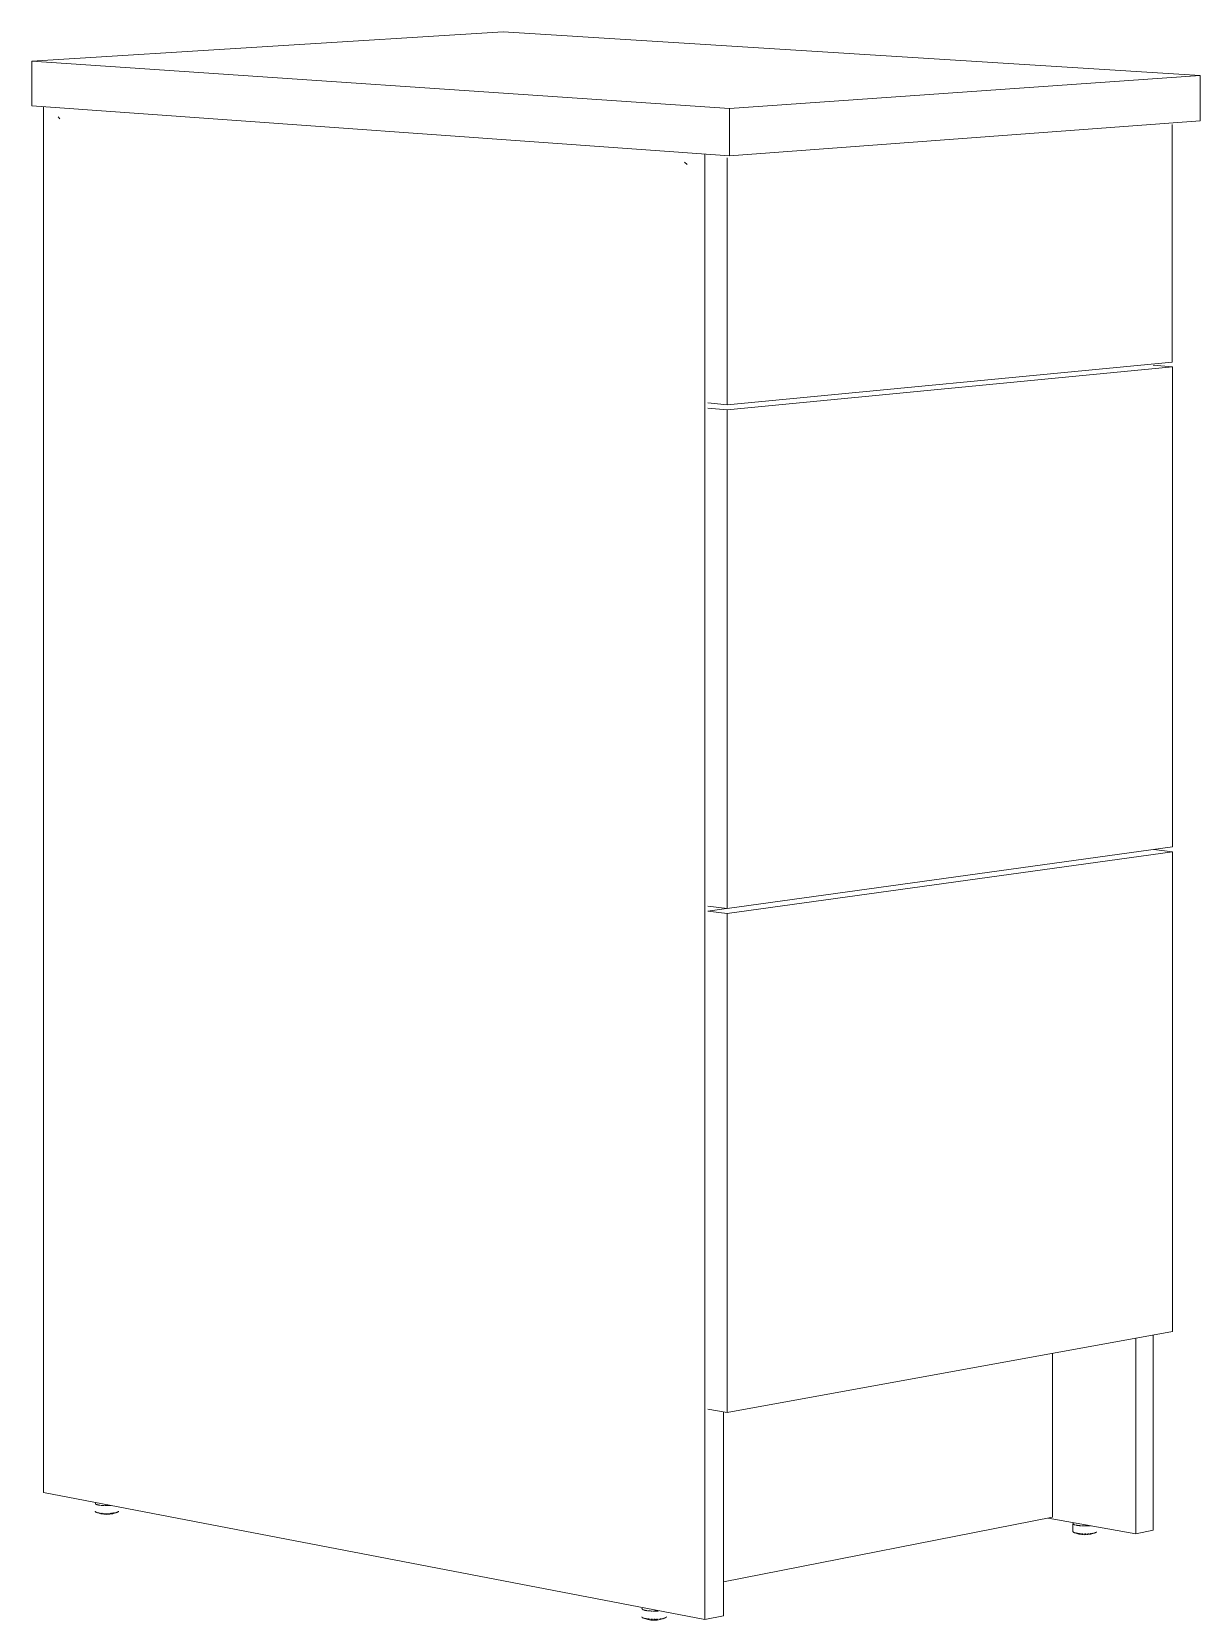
# Model space of a CAD drawing. Header units: metres. Extents: x -30.9 to 24.7, y -10.3 to 6.8.
# Drawn here: x -14.524 to -12.122, y 2.343 to 5.609 of the extents above; entities that cross this region are included whole.
import ezdxf

# ---------------------------------------------------------------- set-up
doc = ezdxf.new("R2010")
doc.units = ezdxf.units.M
doc.header["$MEASUREMENT"] = 0
doc.layers.add('PDF_Working_Num_Penna__7_Num_Penna__7', color=7, linetype='Continuous', lineweight=18)

msp = doc.modelspace()

# ---------------------------------------------------------------- linework, layer by layer
at = {"layer": 'PDF_Working_Num_Penna__7_Num_Penna__7', "color": 7, "linetype": 'Continuous', "lineweight": 18, "flags": 128}
for points in [[(-13.5548, 5.6087), (-14.5237, 5.5479)], [(-13.5548, 5.6086), (-12.1221, 5.5188), (-12.1221, 5.4258)], [(-14.5237, 5.5479), (-14.5237, 5.4565)], [(-14.5237, 5.5479), (-13.0899, 5.4506)], [(-12.1221, 5.5188), (-13.0899, 5.4506), (-13.0899, 5.3537)], [(-14.5237, 5.4565), (-13.0899, 5.3537)], [(-14.4997, 2.6062), (-14.4997, 5.4548)], [(-13.0899, 5.3537), (-12.1221, 5.4258)], [(-12.1798, 4.9295), (-12.1798, 5.4177)], [(-13.1405, 5.3573), (-13.1405, 2.3447)], [(-13.0946, 5.3494), (-13.0946, 4.8419)], [(-13.1344, 4.8456), (-13.0946, 4.8419), (-12.1798, 4.9295)], [(-13.0942, 4.8316), (-12.1793, 4.9196), (-12.2189, 4.923)], [(-12.1793, 3.9332), (-12.1793, 4.9196)], [(-13.0942, 3.8062), (-13.0942, 4.8316), (-13.1339, 4.8352)], [(-12.1793, 3.9332), (-13.0942, 3.8062), (-13.1339, 3.8115)], [(-12.2172, 3.9279), (-12.1793, 3.9232), (-13.0942, 3.7959)], [(-12.1793, 2.9368), (-12.1793, 3.9232)], [(-13.0959, 3.8065), (-13.1339, 3.8012)], [(-13.0942, 2.7705), (-13.0942, 3.7959), (-13.1339, 3.8012)], [(-12.1793, 2.9368), (-13.0942, 2.7705), (-13.1339, 2.7775)], [(-12.2541, 2.9232), (-12.2541, 2.5211)], [(-12.2186, 2.9297), (-12.2186, 2.5282)], [(-12.426, 2.5552), (-12.426, 2.892)], [(-13.1022, 2.7719), (-13.1022, 2.3523)], [(-13.1405, 2.3446), (-14.4997, 2.6062)], [(-13.1022, 2.4225), (-12.426, 2.5552)], [(-12.4348, 2.5535), (-12.2541, 2.5211), (-12.2186, 2.5282)], [(-13.1022, 2.3523), (-13.1405, 2.3447)]]:
    msp.add_lwpolyline(points, dxfattribs=at)
for points in [[(-14.4694, 5.4335), (-14.4661, 5.4299)], [(-13.1822, 5.3404), (-13.1769, 5.3359)], [(-14.3511, 2.5646), (-14.3509, 2.5646), (-14.3507, 2.5646)], [(-14.3492, 2.5651), (-14.349, 2.5651)], [(-12.3821, 2.5403), (-12.3819, 2.5403)], [(-12.3775, 2.5388), (-12.3772, 2.5388), (-12.3769, 2.5388)], [(-12.3396, 2.5227), (-12.3394, 2.5227)], [(-13.2657, 2.3644), (-13.2655, 2.3644)], [(-13.2247, 2.3473), (-13.2245, 2.3473), (-13.2243, 2.3473)], [(-13.2229, 2.3478), (-13.2227, 2.3478)]]:
    msp.add_lwpolyline(points, close=True, dxfattribs=at)
for points in [[(-14.3928, 2.5826, 0.000369), (-14.393, 2.5828)], [(-14.3928, 2.5839, -0.019749), (-14.3925, 2.5844)], [(-14.3924, 2.5821), (-14.3921, 2.582, 0.038828)], [(-14.39, 2.581), (-14.3897, 2.581, 0.003068), (-14.3886, 2.5806), (-14.3883, 2.5805), (-14.3881, 2.5805)], [(-14.3866, 2.5801), (-14.3862, 2.5801), (-14.386, 2.5801), (-14.3859, 2.5801, 0.009408), (-14.3845, 2.5799, 0.188708), (-14.3835, 2.5797, 0.009375)], [(-14.3721, 2.579, 0.002508), (-14.3703, 2.579, 0.115385), (-14.369, 2.579, 0.0025), (-14.3672, 2.579, 0.11284), (-14.3659, 2.579, 0.000113), (-14.3641, 2.5791, 0.111873), (-14.3628, 2.5791, 0.002952), (-14.3611, 2.5793, 0.094334)], [(-14.3809, 2.5794, 0.00839), (-14.3793, 2.5793, 0.121257), (-14.3781, 2.5792, 0.007978), (-14.3764, 2.5791, 0.109201), (-14.3751, 2.579, 0.002479)], [(-14.3699, 2.5626), (-14.3697, 2.5626, 0.073171)], [(-12.3827, 2.5429), (-12.3829, 2.5428), (-12.3832, 2.5427), (-12.3832, 2.5423, -0.087484)], [(-12.381, 2.5398, 0.014486), (-12.3808, 2.5398), (-12.3806, 2.5397)], [(-12.3791, 2.5393), (-12.379, 2.5392), (-12.3788, 2.5392, 0.011473)], [(-12.3719, 2.538, 0.004381), (-12.3703, 2.5378, 0.125068), (-12.3691, 2.5377, -0.000215), (-12.3675, 2.5375, 0.104193)], [(-12.3631, 2.5373, 0.005025), (-12.3613, 2.5372, 0.093553), (-12.36, 2.5372, 0.000082), (-12.3582, 2.5372, 0.108588), (-12.3569, 2.5372, 0.005168), (-12.3551, 2.5372, 0.108827), (-12.3538, 2.5373, 0.003044), (-12.352, 2.5373, 0.117385), (-12.3508, 2.5374, 0.016041), (-12.3491, 2.5375, 0.13161), (-12.3479, 2.5376, 0.017329)], [(-13.2685, 2.3655), (-13.2681, 2.3655, 0.005465), (-13.2675, 2.365, 0.006722), (-13.2673, 2.365), (-13.2671, 2.3649)], [(-13.264, 2.3639), (-13.2637, 2.3639), (-13.2635, 2.3639), (-13.2633, 2.3639, 0.009254), (-13.2619, 2.3635), (-13.2616, 2.3634), (-13.2614, 2.3634), (-13.2612, 2.3634), (-13.261, 2.3634, 0.011498), (-13.2595, 2.3632, 0.170524), (-13.2584, 2.363, 0.005316)], [(-13.2556, 2.3627, 0.014115), (-13.2539, 2.3626, 0.135947), (-13.2526, 2.3625, 0.002335), (-13.2508, 2.3623, 0.101144), (-13.2494, 2.3623, 0.002386)], [(-13.2462, 2.3622, 0.000016), (-13.2443, 2.3622, 0.103025), (-13.2429, 2.3622, 0.011869), (-13.2411, 2.3622, 0.108028), (-13.2397, 2.3623, -0.002906), (-13.2379, 2.3623, 0.111666), (-13.2366, 2.3624, 0.002337), (-13.2348, 2.3625, 0.089997)]]:
    msp.add_lwpolyline(points, format="xyb", close=True, dxfattribs=at)
for points in [[(-14.3459, 2.5667, -0.236831), (-14.393, 2.5662)], [(-12.3832, 2.5414), (-12.3833, 2.5417), (-12.3836, 2.5416), (-12.3836, 2.5254, 0.061638), (-12.3832, 2.5253), (-12.3833, 2.5251, 0.245044), (-12.3354, 2.5246)], [(-13.2199, 2.3496, -0.245908), (-13.2694, 2.3493)]]:
    msp.add_lwpolyline(points, format="xyb", dxfattribs=at)
at = {"layer": 'PDF_Working_Num_Penna__7_Num_Penna__7', "color": 7, "linetype": 'Continuous', "lineweight": 18}
for centre, radius, start, end in [((-14.3924, 2.58), 0.00286, 101.1495, 105.3315), ((-14.394, 2.5873), 0.00525, 285.6785, 287.72), ((-14.3923, 2.5665), 0.000549, 231.4954, 255.3745), ((-14.3881, 2.5657), 0.00126, 241.5229, 280.3613), ((-14.3862, 2.5653), 0.00125, 239.9144, 283.9289), ((-14.3838, 2.5652), 0.00157, 243.2619, 282.4075), ((-14.3813, 2.5653), 0.00197, 247.5414, 280.9774), ((-14.3727, 2.5661), 0.00322, 257.2323, 280.6749), ((-14.3727, 2.564), 0.00144, 265.4772, 274.5228), ((-14.3696, 2.5661), 0.00328, 258.3735, 281.6265), ((-14.3666, 2.5663), 0.00345, 260.633, 282.5057), ((-14.3579, 2.5655), 0.00207, 260.1984, 292.8077), ((-14.3529, 2.5655), 0.00139, 258.1532, 298.9083), ((-14.3511, 2.5664), 0.00188, 292.0906, 297.7189), ((-14.3476, 2.5665), 0.00092, 262.3838, 304.6879), ((-14.3484, 2.57), 0.00474, 280.2056, 282.4143), ((-14.3467, 2.5673), 0.00122, 287.2465, 296.9724), ((-14.3419, 2.5533), 0.014, 105.0668, 105.9814), ((-14.3471, 2.5728), 0.00575, 286.9625, 288.5269), ((-12.3829, 2.5409), 0.00141, 109.4588, 117.3986), ((-12.3839, 2.5449), 0.0023, 287.7586, 292.514), ((-12.382, 2.5401), 0.000452, 107.2129, 125.9172), ((-12.3789, 2.5244), 0.00133, 241.9369, 278.0471), ((-12.3969, 2.3896), 0.1504, 80.8893, 81.4375), ((-12.3722, 2.5236), 0.00185, 243.7019, 279.2665), ((-12.3695, 2.524), 0.00255, 251.0827, 278.8324), ((-12.3666, 2.5242), 0.00299, 253.4072, 277.9608), ((-12.3637, 2.5242), 0.00318, 255.6762, 279.6597), ((-12.3606, 2.5243), 0.00339, 257.5355, 280.4275), ((-12.3604, 2.5218), 0.0011, 269.1446, 278.4836), ((-12.3576, 2.524), 0.00308, 258.1237, 282.9133), ((-12.3546, 2.5222), 0.00151, 263.7557, 276.2443), ((-12.3516, 2.5243), 0.00321, 261.8466, 284.6328), ((-12.3394, 2.5231), 0.000636, 282.6256, 296.9721), ((-12.3361, 2.5284), 0.0036, 283.1519, 286.501), ((-13.2692, 2.3663), 0.00131, 100.9674, 111.3212), ((-13.2686, 2.3668), 0.00146, 106.3757, 113.8969), ((-13.2618, 2.3637), 0.000249, 212.0715, 249.9465), ((-13.253, 2.3484), 0.00277, 251.9619, 279.0379), ((-13.25, 2.3488), 0.00342, 255.6989, 278.8009), ((-13.2469, 2.3487), 0.00334, 257.1921, 281.3389), ((-13.2437, 2.3486), 0.00331, 258.6081, 282.8672), ((-13.2405, 2.3489), 0.00352, 260.7913, 283.2103), ((-13.2374, 2.3484), 0.00291, 260.247, 286.4859), ((-13.2344, 2.3479), 0.00224, 259.043, 291.3955), ((-13.2316, 2.348), 0.00201, 259.8891, 294.0731), ((-13.2289, 2.3479), 0.00153, 257.7902, 298.8304), ((-13.2231, 2.3499), 0.00218, 288.0604, 293.7886), ((-13.2214, 2.3492), 0.00082, 261.6969, 308.9048), ((-13.2205, 2.3528), 0.00328, 282.6944, 286.7927)]:
    msp.add_arc(centre, radius, start, end, dxfattribs=at)
for points in [[(-14.3931, 2.5834), (-14.393, 2.5834), (-14.3933, 2.5833), (-14.3933, 2.5833)], [(-14.3933, 2.5833), (-14.3932, 2.5833), (-14.3932, 2.5832), (-14.3932, 2.5832)], [(-14.3929, 2.5837), (-14.3927, 2.5837), (-14.3931, 2.5834), (-14.393, 2.5834)], [(-14.3931, 2.5828), (-14.393, 2.5828), (-14.3931, 2.5826), (-14.3931, 2.5826)], [(-14.3928, 2.5839), (-14.3927, 2.5839), (-14.393, 2.5839), (-14.393, 2.5839)], [(-14.393, 2.5839), (-14.3929, 2.5839), (-14.393, 2.5838), (-14.393, 2.5838)], [(-14.393, 2.5832), (-14.3929, 2.5832), (-14.393, 2.5828), (-14.3929, 2.5828)], [(-14.3928, 2.5826), (-14.3926, 2.5826), (-14.3926, 2.5823), (-14.3924, 2.5823)], [(-14.3926, 2.5822), (-14.3925, 2.5822), (-14.3924, 2.5821), (-14.3924, 2.5821)], [(-14.3923, 2.5845), (-14.3922, 2.5845), (-14.3924, 2.5843), (-14.3924, 2.5843)], [(-14.3922, 2.5845), (-14.3922, 2.5845), (-14.3923, 2.5845), (-14.3923, 2.5845)], [(-14.3916, 2.5817), (-14.3914, 2.5817), (-14.3916, 2.5816), (-14.3916, 2.5816)], [(-14.3916, 2.5816), (-14.3915, 2.5816), (-14.3914, 2.5815), (-14.3914, 2.5815)], [(-14.3911, 2.5815), (-14.3908, 2.5815), (-14.3906, 2.5812), (-14.3903, 2.5812)], [(-14.3903, 2.5812), (-14.3902, 2.5812), (-14.3903, 2.581), (-14.3903, 2.581)], [(-14.3903, 2.581), (-14.3902, 2.581), (-14.39, 2.581), (-14.39, 2.581)], [(-14.3887, 2.5807), (-14.3886, 2.5807), (-14.3886, 2.5806), (-14.3886, 2.5806)], [(-14.3879, 2.5805), (-14.3875, 2.5805), (-14.3872, 2.5803), (-14.3868, 2.5803)], [(-14.3868, 2.5803), (-14.3866, 2.5803), (-14.3866, 2.5801), (-14.3866, 2.5801)], [(-14.3933, 2.5672), (-14.3933, 2.5672), (-14.3934, 2.5671), (-14.3933, 2.5671)], [(-14.3933, 2.5672), (-14.3933, 2.5672), (-14.3932, 2.5672), (-14.3932, 2.5672)], [(-14.3933, 2.5671), (-14.3932, 2.5671), (-14.3932, 2.567), (-14.3932, 2.567)], [(-14.3932, 2.5667), (-14.3931, 2.5667), (-14.3932, 2.5665), (-14.3932, 2.5665)], [(-14.3932, 2.5667), (-14.393, 2.5667), (-14.3929, 2.5665), (-14.3928, 2.5665)], [(-14.3932, 2.5665), (-14.393, 2.5665), (-14.3931, 2.5664), (-14.393, 2.5664)], [(-14.393, 2.5664), (-14.3929, 2.5664), (-14.3929, 2.5663), (-14.3928, 2.5663)], [(-14.3926, 2.5661), (-14.3925, 2.5661), (-14.3926, 2.5659), (-14.3926, 2.5659)], [(-14.3926, 2.5659), (-14.3924, 2.5659), (-14.3925, 2.5658), (-14.3924, 2.5658)], [(-14.3924, 2.5658), (-14.3923, 2.5658), (-14.3923, 2.5657), (-14.3922, 2.5657)], [(-14.3921, 2.566), (-14.392, 2.566), (-14.3922, 2.5658), (-14.3921, 2.5658)], [(-14.3917, 2.5656), (-14.3916, 2.5656), (-14.3917, 2.5654), (-14.3916, 2.5654)], [(-14.3917, 2.5656), (-14.3915, 2.5656), (-14.3913, 2.5654), (-14.3911, 2.5654)], [(-14.3916, 2.5654), (-14.3915, 2.5654), (-14.3915, 2.5652), (-14.3915, 2.5652)], [(-14.3914, 2.5652), (-14.3913, 2.5652), (-14.3913, 2.5652), (-14.3913, 2.5652)], [(-14.3911, 2.5653), (-14.391, 2.5653), (-14.3913, 2.5652), (-14.3912, 2.5652)], [(-14.3911, 2.5654), (-14.391, 2.5654), (-14.3911, 2.5653), (-14.3911, 2.5653)], [(-14.3904, 2.5651), (-14.3903, 2.5651), (-14.3904, 2.5649), (-14.3904, 2.5649)], [(-14.3904, 2.5651), (-14.3902, 2.5651), (-14.3899, 2.5649), (-14.3897, 2.5649)], [(-14.3904, 2.5649), (-14.3902, 2.5649), (-14.3903, 2.5648), (-14.3902, 2.5648)], [(-14.3902, 2.5648), (-14.3901, 2.5648), (-14.3901, 2.5647), (-14.3901, 2.5647)], [(-14.3901, 2.5647), (-14.39, 2.5647), (-14.3899, 2.5647), (-14.3899, 2.5647)], [(-14.3897, 2.5648), (-14.3896, 2.5648), (-14.3899, 2.5647), (-14.3899, 2.5647)], [(-14.3897, 2.5649), (-14.3896, 2.5649), (-14.3897, 2.5648), (-14.3897, 2.5648)], [(-14.3887, 2.5646), (-14.3886, 2.5646), (-14.3887, 2.5644), (-14.3887, 2.5644)], [(-14.3887, 2.5644), (-14.3886, 2.5644), (-14.3886, 2.5643), (-14.3885, 2.5643)], [(-14.3885, 2.5643), (-14.3884, 2.5643), (-14.3884, 2.5642), (-14.3884, 2.5642)], [(-14.388, 2.5643), (-14.3878, 2.5643), (-14.3882, 2.5642), (-14.3882, 2.5642)], [(-14.3879, 2.5645), (-14.3878, 2.5645), (-14.388, 2.5643), (-14.388, 2.5643)], [(-14.3868, 2.5642), (-14.3866, 2.5642), (-14.3868, 2.564), (-14.3867, 2.564)], [(-14.3867, 2.564), (-14.3866, 2.564), (-14.3866, 2.5639), (-14.3866, 2.5639)], [(-14.3866, 2.5639), (-14.3864, 2.5639), (-14.3864, 2.5638), (-14.3864, 2.5638)], [(-14.3859, 2.5639), (-14.3858, 2.5639), (-14.386, 2.5638), (-14.386, 2.5638)], [(-14.3859, 2.5641), (-14.3857, 2.5641), (-14.3859, 2.5639), (-14.3859, 2.5639)], [(-14.3837, 2.5634), (-14.3836, 2.5634), (-14.3839, 2.5634), (-14.3838, 2.5634)], [(-14.3835, 2.5635), (-14.3834, 2.5635), (-14.3837, 2.5634), (-14.3837, 2.5634)], [(-14.3835, 2.5637), (-14.3834, 2.5637), (-14.3836, 2.5635), (-14.3835, 2.5635)], [(-14.382, 2.5796), (-14.3816, 2.5796), (-14.3813, 2.5794), (-14.3809, 2.5794)], [(-14.3819, 2.5632), (-14.3818, 2.5632), (-14.382, 2.5634), (-14.382, 2.5634)], [(-14.3819, 2.5632), (-14.3817, 2.5632), (-14.3817, 2.5631), (-14.3816, 2.5631)], [(-14.3816, 2.5631), (-14.3816, 2.5631), (-14.3815, 2.5631), (-14.3814, 2.5631)], [(-14.3814, 2.5631), (-14.3814, 2.5631), (-14.3813, 2.5631), (-14.3813, 2.5631)], [(-14.3811, 2.5631), (-14.3811, 2.5631), (-14.3813, 2.5631), (-14.3813, 2.5631)], [(-14.3809, 2.5632), (-14.3808, 2.5632), (-14.3812, 2.5631), (-14.3811, 2.5631)], [(-14.3809, 2.5634), (-14.3808, 2.5634), (-14.3809, 2.5632), (-14.3809, 2.5632)], [(-14.3792, 2.563), (-14.3791, 2.563), (-14.3793, 2.5632), (-14.3793, 2.5632)], [(-14.3793, 2.5632), (-14.3789, 2.5632), (-14.3785, 2.5631), (-14.3781, 2.5631)], [(-14.379, 2.5629), (-14.3789, 2.5629), (-14.3793, 2.563), (-14.3792, 2.563)], [(-14.379, 2.5629), (-14.3788, 2.5629), (-14.3788, 2.5629), (-14.3787, 2.5629)], [(-14.3781, 2.563), (-14.378, 2.563), (-14.3784, 2.5629), (-14.3783, 2.5629)], [(-14.3781, 2.5631), (-14.378, 2.5631), (-14.3782, 2.563), (-14.3781, 2.563)], [(-14.3764, 2.563), (-14.376, 2.563), (-14.3756, 2.563), (-14.3751, 2.563)], [(-14.3762, 2.5628), (-14.376, 2.5628), (-14.3764, 2.5629), (-14.3764, 2.5629)], [(-14.3761, 2.5627), (-14.376, 2.5627), (-14.3762, 2.5628), (-14.3762, 2.5628)], [(-14.3761, 2.5627), (-14.376, 2.5627), (-14.3759, 2.5627), (-14.3758, 2.5627)], [(-14.3758, 2.5627), (-14.3758, 2.5627), (-14.3757, 2.5627), (-14.3756, 2.5627)], [(-14.3754, 2.5627), (-14.3753, 2.5627), (-14.3756, 2.5627), (-14.3755, 2.5627)], [(-14.3752, 2.5628), (-14.3751, 2.5628), (-14.3754, 2.5627), (-14.3754, 2.5627)], [(-14.3751, 2.563), (-14.375, 2.563), (-14.3752, 2.5628), (-14.3752, 2.5628)], [(-14.3734, 2.579), (-14.3729, 2.579), (-14.3725, 2.579), (-14.3721, 2.579)], [(-14.3732, 2.5627), (-14.373, 2.5627), (-14.3734, 2.5628), (-14.3734, 2.5628)], [(-14.373, 2.5626), (-14.3729, 2.5626), (-14.3732, 2.5627), (-14.3732, 2.5627)], [(-14.373, 2.5626), (-14.3729, 2.5626), (-14.3729, 2.5626), (-14.3728, 2.5626)], [(-14.3723, 2.5626), (-14.3722, 2.5626), (-14.3726, 2.5626), (-14.3725, 2.5626)], [(-14.3721, 2.5628), (-14.372, 2.5628), (-14.3724, 2.5626), (-14.3723, 2.5626)], [(-14.3721, 2.5629), (-14.372, 2.5629), (-14.3722, 2.5628), (-14.3721, 2.5628)], [(-14.3701, 2.5626), (-14.3699, 2.5626), (-14.3703, 2.5628), (-14.3703, 2.5628)], [(-14.3699, 2.5626), (-14.3697, 2.5626), (-14.3701, 2.5626), (-14.3701, 2.5626)], [(-14.3692, 2.5626), (-14.3692, 2.5626), (-14.3694, 2.5626), (-14.3694, 2.5626)], [(-14.369, 2.5627), (-14.3689, 2.5627), (-14.3693, 2.5626), (-14.3692, 2.5626)], [(-14.369, 2.5629), (-14.3688, 2.5629), (-14.3691, 2.5627), (-14.369, 2.5627)], [(-14.367, 2.5627), (-14.3668, 2.5627), (-14.3672, 2.5628), (-14.3671, 2.5628)], [(-14.3668, 2.5626), (-14.3666, 2.5626), (-14.367, 2.5627), (-14.367, 2.5627)], [(-14.3668, 2.5626), (-14.3667, 2.5626), (-14.3667, 2.5626), (-14.3666, 2.5626)], [(-14.3666, 2.5626), (-14.3665, 2.5626), (-14.3664, 2.5626), (-14.3664, 2.5626)], [(-14.3661, 2.5627), (-14.3661, 2.5627), (-14.3663, 2.5626), (-14.3663, 2.5626)], [(-14.3659, 2.5628), (-14.3658, 2.5628), (-14.3662, 2.5627), (-14.3661, 2.5627)], [(-14.3659, 2.563), (-14.3658, 2.563), (-14.366, 2.5628), (-14.3659, 2.5628)], [(-14.3641, 2.563), (-14.3637, 2.563), (-14.3633, 2.5631), (-14.3628, 2.5631)], [(-14.364, 2.5628), (-14.3639, 2.5628), (-14.3641, 2.563), (-14.3641, 2.563)], [(-14.3638, 2.5627), (-14.3636, 2.5627), (-14.3641, 2.5628), (-14.364, 2.5628)], [(-14.3635, 2.5627), (-14.3634, 2.5627), (-14.3639, 2.5627), (-14.3638, 2.5627)], [(-14.3629, 2.5629), (-14.3627, 2.5629), (-14.3631, 2.5628), (-14.3631, 2.5628)], [(-14.3628, 2.5631), (-14.3627, 2.5631), (-14.3629, 2.5629), (-14.3629, 2.5629)], [(-14.361, 2.563), (-14.3609, 2.563), (-14.3612, 2.5632), (-14.3611, 2.5632)], [(-14.3611, 2.5632), (-14.3607, 2.5632), (-14.3603, 2.5633), (-14.3599, 2.5633)], [(-14.3608, 2.5629), (-14.3607, 2.5629), (-14.3611, 2.563), (-14.361, 2.563)], [(-14.3605, 2.5629), (-14.3604, 2.5629), (-14.3609, 2.5629), (-14.3608, 2.5629)], [(-14.3599, 2.5631), (-14.3598, 2.5631), (-14.3602, 2.563), (-14.3601, 2.563)], [(-14.3599, 2.5633), (-14.3598, 2.5633), (-14.36, 2.5631), (-14.3599, 2.5631)], [(-14.3582, 2.5633), (-14.3581, 2.5633), (-14.3583, 2.5634), (-14.3583, 2.5634)], [(-14.358, 2.5632), (-14.3579, 2.5632), (-14.3582, 2.5633), (-14.3582, 2.5633)], [(-14.3577, 2.5632), (-14.3576, 2.5632), (-14.3581, 2.5632), (-14.358, 2.5632)], [(-14.3572, 2.5634), (-14.357, 2.5634), (-14.3574, 2.5633), (-14.3573, 2.5633)], [(-14.3571, 2.5636), (-14.357, 2.5636), (-14.3572, 2.5634), (-14.3572, 2.5634)], [(-14.3556, 2.5638), (-14.3553, 2.5638), (-14.3549, 2.5639), (-14.3546, 2.5639)], [(-14.3555, 2.5635), (-14.3554, 2.5635), (-14.3556, 2.5637), (-14.3556, 2.5637)], [(-14.3553, 2.5635), (-14.3552, 2.5635), (-14.3555, 2.5635), (-14.3555, 2.5635)], [(-14.3548, 2.5636), (-14.3547, 2.5636), (-14.3551, 2.5635), (-14.355, 2.5635)], [(-14.3546, 2.5638), (-14.3545, 2.5638), (-14.3548, 2.5636), (-14.3548, 2.5636)], [(-14.3546, 2.5639), (-14.3545, 2.5639), (-14.3547, 2.5638), (-14.3546, 2.5638)], [(-14.3531, 2.5639), (-14.3529, 2.5639), (-14.3532, 2.5641), (-14.3532, 2.5641)], [(-14.3529, 2.5639), (-14.3528, 2.5639), (-14.3531, 2.5639), (-14.3531, 2.5639)], [(-14.3509, 2.5643), (-14.3507, 2.5643), (-14.3511, 2.5646), (-14.3511, 2.5646)], [(-14.3508, 2.5643), (-14.3507, 2.5643), (-14.351, 2.5643), (-14.3509, 2.5643)], [(-14.3508, 2.5643), (-14.3507, 2.5643), (-14.3507, 2.5643), (-14.3506, 2.5643)], [(-14.3506, 2.5644), (-14.3505, 2.5644), (-14.3505, 2.5644), (-14.3504, 2.5644)], [(-14.3504, 2.5644), (-14.3502, 2.5644), (-14.3503, 2.5646), (-14.3502, 2.5646)], [(-14.3502, 2.5646), (-14.3501, 2.5646), (-14.3502, 2.5647), (-14.3502, 2.5647)], [(-14.3492, 2.5649), (-14.3491, 2.5649), (-14.3493, 2.565), (-14.3492, 2.565)], [(-14.349, 2.5648), (-14.3489, 2.5648), (-14.3492, 2.5649), (-14.3492, 2.5649)], [(-14.349, 2.5648), (-14.349, 2.5648), (-14.3489, 2.5648), (-14.3489, 2.5648)], [(-14.3488, 2.5648), (-14.3487, 2.5648), (-14.3486, 2.565), (-14.3486, 2.565)], [(-14.3487, 2.5651), (-14.3486, 2.5651), (-14.3485, 2.5652), (-14.3485, 2.5652)], [(-14.3486, 2.565), (-14.3484, 2.565), (-14.3485, 2.5652), (-14.3485, 2.5652)], [(-14.3476, 2.5654), (-14.3474, 2.5654), (-14.3478, 2.5655), (-14.3477, 2.5655)], [(-14.3474, 2.5654), (-14.3474, 2.5654), (-14.3473, 2.5655), (-14.3472, 2.5655)], [(-14.3472, 2.5655), (-14.3471, 2.5655), (-14.3472, 2.5656), (-14.3471, 2.5656)], [(-14.3465, 2.5659), (-14.3463, 2.5659), (-14.3467, 2.5661), (-14.3466, 2.5661)], [(-14.3465, 2.5659), (-14.3465, 2.5659), (-14.3464, 2.5659), (-14.3463, 2.5659)], [(-14.3463, 2.5659), (-14.3462, 2.5659), (-14.3462, 2.5661), (-14.3461, 2.5661)], [(-14.3461, 2.5661), (-14.346, 2.5661), (-14.3461, 2.5663), (-14.3461, 2.5663)], [(-14.3458, 2.5665), (-14.3457, 2.5665), (-14.3459, 2.5667), (-14.3459, 2.5667)], [(-14.3458, 2.5665), (-14.3458, 2.5665), (-14.3457, 2.5665), (-14.3457, 2.5665)], [(-14.3457, 2.5665), (-14.3455, 2.5665), (-14.3456, 2.5667), (-14.3455, 2.5667)], [(-14.3455, 2.5667), (-14.3454, 2.5667), (-14.3455, 2.5668), (-14.3455, 2.5668)], [(-14.3454, 2.5671), (-14.3453, 2.5671), (-14.3453, 2.5672), (-14.3453, 2.5672)], [(-14.3453, 2.5672), (-14.3451, 2.5672), (-14.3453, 2.5674), (-14.3452, 2.5674)], [(-12.3836, 2.5422), (-12.3835, 2.5422), (-12.3834, 2.542), (-12.3834, 2.542)], [(-12.3834, 2.5417), (-12.3833, 2.5417), (-12.3836, 2.5416), (-12.3836, 2.5416)], [(-12.3836, 2.5416), (-12.3834, 2.5416), (-12.3833, 2.5415), (-12.3833, 2.5415)], [(-12.3836, 2.5254), (-12.3835, 2.5254), (-12.3836, 2.5252), (-12.3835, 2.5252)], [(-12.3835, 2.5252), (-12.3834, 2.5252), (-12.3834, 2.5251), (-12.3834, 2.5251)], [(-12.3833, 2.542), (-12.3832, 2.542), (-12.3834, 2.5417), (-12.3833, 2.5417)], [(-12.3834, 2.5251), (-12.3833, 2.5251), (-12.3833, 2.525), (-12.3832, 2.525)], [(-12.3832, 2.5427), (-12.3831, 2.5427), (-12.383, 2.5426), (-12.383, 2.5426)], [(-12.3832, 2.5414), (-12.383, 2.5414), (-12.3831, 2.5411), (-12.3829, 2.5411)], [(-12.3832, 2.5253), (-12.3831, 2.5253), (-12.3832, 2.5251), (-12.3832, 2.5251)], [(-12.3832, 2.5248), (-12.383, 2.5248), (-12.3831, 2.5246), (-12.3831, 2.5246)], [(-12.3832, 2.5248), (-12.383, 2.5248), (-12.3828, 2.5247), (-12.3827, 2.5247)], [(-12.3829, 2.5411), (-12.3828, 2.5411), (-12.3831, 2.541), (-12.3831, 2.541)], [(-12.3831, 2.541), (-12.383, 2.541), (-12.383, 2.5409), (-12.383, 2.5409)], [(-12.3831, 2.5246), (-12.383, 2.5246), (-12.383, 2.5245), (-12.3829, 2.5245)], [(-12.3825, 2.5431), (-12.3823, 2.5431), (-12.3829, 2.5429), (-12.3827, 2.5429)], [(-12.3829, 2.5245), (-12.3828, 2.5245), (-12.3828, 2.5244), (-12.3827, 2.5244)], [(-12.3827, 2.5409), (-12.3825, 2.5409), (-12.3824, 2.5405), (-12.3822, 2.5405)], [(-12.3823, 2.5405), (-12.3821, 2.5405), (-12.3821, 2.5403), (-12.3821, 2.5403)], [(-12.3823, 2.5243), (-12.3822, 2.5243), (-12.3823, 2.5241), (-12.3823, 2.5241)], [(-12.3823, 2.5243), (-12.3821, 2.5243), (-12.382, 2.5241), (-12.3817, 2.5241)], [(-12.3823, 2.5241), (-12.3822, 2.5241), (-12.3822, 2.524), (-12.3822, 2.524)], [(-12.3822, 2.524), (-12.382, 2.524), (-12.382, 2.5239), (-12.382, 2.5239)], [(-12.3817, 2.5241), (-12.3816, 2.5241), (-12.3818, 2.5239), (-12.3818, 2.5239)], [(-12.3817, 2.5403), (-12.3815, 2.5403), (-12.3813, 2.54), (-12.381, 2.54)], [(-12.3811, 2.5237), (-12.381, 2.5237), (-12.3811, 2.5236), (-12.3811, 2.5236)], [(-12.3811, 2.5237), (-12.3809, 2.5237), (-12.3807, 2.5236), (-12.3804, 2.5236)], [(-12.3811, 2.5236), (-12.3809, 2.5236), (-12.381, 2.5234), (-12.381, 2.5234)], [(-12.381, 2.54), (-12.3809, 2.54), (-12.381, 2.5398), (-12.381, 2.5398)], [(-12.381, 2.5234), (-12.3808, 2.5234), (-12.3808, 2.5233), (-12.3808, 2.5233)], [(-12.3808, 2.5233), (-12.3807, 2.5233), (-12.3807, 2.5233), (-12.3806, 2.5233)], [(-12.3805, 2.5234), (-12.3803, 2.5234), (-12.3807, 2.5233), (-12.3806, 2.5233)], [(-12.3804, 2.5235), (-12.3803, 2.5235), (-12.3805, 2.5234), (-12.3805, 2.5234)], [(-12.3804, 2.5397), (-12.3801, 2.5397), (-12.3798, 2.5394), (-12.3795, 2.5394)], [(-12.3796, 2.5232), (-12.3795, 2.5232), (-12.3796, 2.523), (-12.3795, 2.523)], [(-12.3795, 2.5394), (-12.3794, 2.5394), (-12.3794, 2.5393), (-12.3794, 2.5393)], [(-12.3795, 2.523), (-12.3794, 2.523), (-12.3794, 2.5229), (-12.3794, 2.5229)], [(-12.3794, 2.5393), (-12.3793, 2.5393), (-12.3791, 2.5393), (-12.3791, 2.5393)], [(-12.3794, 2.5229), (-12.3793, 2.5229), (-12.3792, 2.5228), (-12.3792, 2.5228)], [(-12.3788, 2.5229), (-12.3786, 2.5229), (-12.379, 2.5228), (-12.379, 2.5228)], [(-12.3788, 2.523), (-12.3786, 2.523), (-12.3788, 2.5229), (-12.3788, 2.5229)], [(-12.3777, 2.5389), (-12.3775, 2.5389), (-12.3775, 2.5388), (-12.3775, 2.5388)], [(-12.3777, 2.5227), (-12.3776, 2.5227), (-12.3777, 2.5225), (-12.3776, 2.5225)], [(-12.3777, 2.5227), (-12.3774, 2.5227), (-12.3771, 2.5226), (-12.3768, 2.5226)], [(-12.3776, 2.5225), (-12.3775, 2.5225), (-12.3775, 2.5224), (-12.3775, 2.5224)], [(-12.3775, 2.5224), (-12.3773, 2.5224), (-12.3773, 2.5223), (-12.3773, 2.5223)], [(-12.3768, 2.5224), (-12.3767, 2.5224), (-12.377, 2.5223), (-12.3769, 2.5223)], [(-12.3768, 2.5388), (-12.3763, 2.5388), (-12.3759, 2.5385), (-12.3755, 2.5385)], [(-12.3768, 2.5226), (-12.3767, 2.5226), (-12.3768, 2.5224), (-12.3768, 2.5224)], [(-12.3755, 2.5385), (-12.3751, 2.5385), (-12.3748, 2.5383), (-12.3745, 2.5383)], [(-12.3755, 2.5223), (-12.3751, 2.5223), (-12.3748, 2.5221), (-12.3745, 2.5221)], [(-12.3745, 2.522), (-12.3744, 2.522), (-12.3747, 2.5219), (-12.3747, 2.5219)], [(-12.3745, 2.5221), (-12.3744, 2.5221), (-12.3745, 2.522), (-12.3745, 2.522)], [(-12.373, 2.5217), (-12.3728, 2.5217), (-12.3731, 2.5219), (-12.373, 2.5219)], [(-12.373, 2.5381), (-12.3726, 2.5381), (-12.3723, 2.538), (-12.3719, 2.538)], [(-12.3728, 2.5216), (-12.3726, 2.5216), (-12.373, 2.5217), (-12.373, 2.5217)], [(-12.3725, 2.5215), (-12.3724, 2.5215), (-12.3729, 2.5216), (-12.3728, 2.5216)], [(-12.3721, 2.5215), (-12.372, 2.5215), (-12.3725, 2.5215), (-12.3724, 2.5215)], [(-12.372, 2.5216), (-12.3718, 2.5216), (-12.3721, 2.5215), (-12.3721, 2.5215)], [(-12.3719, 2.5218), (-12.3718, 2.5218), (-12.372, 2.5216), (-12.372, 2.5216)], [(-12.3703, 2.5214), (-12.3701, 2.5214), (-12.3704, 2.5216), (-12.3703, 2.5216)], [(-12.3701, 2.5213), (-12.37, 2.5213), (-12.3703, 2.5214), (-12.3703, 2.5214)], [(-12.3701, 2.5213), (-12.37, 2.5213), (-12.3699, 2.5212), (-12.3699, 2.5212)], [(-12.3699, 2.5212), (-12.3698, 2.5212), (-12.3697, 2.5212), (-12.3696, 2.5212)], [(-12.3694, 2.5212), (-12.3693, 2.5212), (-12.3696, 2.5212), (-12.3695, 2.5212)], [(-12.3692, 2.5213), (-12.3691, 2.5213), (-12.3694, 2.5212), (-12.3694, 2.5212)], [(-12.3691, 2.5215), (-12.369, 2.5215), (-12.3692, 2.5213), (-12.3692, 2.5213)], [(-12.3673, 2.5211), (-12.3671, 2.5211), (-12.3675, 2.5212), (-12.3674, 2.5212)], [(-12.3671, 2.521), (-12.3671, 2.521), (-12.3673, 2.5211), (-12.3673, 2.5211)], [(-12.3671, 2.521), (-12.3671, 2.521), (-12.367, 2.521), (-12.3669, 2.521)], [(-12.3669, 2.521), (-12.3668, 2.521), (-12.3667, 2.5209), (-12.3667, 2.5209)], [(-12.3663, 2.5211), (-12.3661, 2.5211), (-12.3665, 2.521), (-12.3664, 2.521)], [(-12.3662, 2.5212), (-12.3661, 2.5212), (-12.3663, 2.5211), (-12.3663, 2.5211)], [(-12.3662, 2.5374), (-12.3656, 2.5374), (-12.365, 2.5373), (-12.3645, 2.5373)], [(-12.3642, 2.5209), (-12.3641, 2.5209), (-12.3645, 2.521), (-12.3644, 2.521)], [(-12.3644, 2.5373), (-12.364, 2.5373), (-12.3636, 2.5373), (-12.3631, 2.5373)], [(-12.3641, 2.5208), (-12.364, 2.5208), (-12.3643, 2.5209), (-12.3642, 2.5209)], [(-12.3641, 2.5208), (-12.364, 2.5208), (-12.3639, 2.5208), (-12.3639, 2.5208)], [(-12.3639, 2.5208), (-12.3638, 2.5208), (-12.3637, 2.5208), (-12.3636, 2.5208)], [(-12.3634, 2.5208), (-12.3633, 2.5208), (-12.3636, 2.5208), (-12.3636, 2.5208)], [(-12.3632, 2.5209), (-12.3631, 2.5209), (-12.3634, 2.5208), (-12.3634, 2.5208)], [(-12.3631, 2.5211), (-12.363, 2.5211), (-12.3632, 2.5209), (-12.3632, 2.5209)], [(-12.3611, 2.5207), (-12.361, 2.5207), (-12.3614, 2.5209), (-12.3613, 2.5209)], [(-12.3609, 2.5207), (-12.3608, 2.5207), (-12.3612, 2.5207), (-12.3611, 2.5207)], [(-12.3609, 2.5207), (-12.3609, 2.5207), (-12.3608, 2.5207), (-12.3608, 2.5207)], [(-12.3601, 2.5208), (-12.3599, 2.5208), (-12.3603, 2.5207), (-12.3603, 2.5207)], [(-12.36, 2.521), (-12.3599, 2.521), (-12.3601, 2.5208), (-12.3601, 2.5208)], [(-12.358, 2.5207), (-12.3578, 2.5207), (-12.3582, 2.5209), (-12.3582, 2.5209)], [(-12.3578, 2.5207), (-12.3577, 2.5207), (-12.358, 2.5207), (-12.358, 2.5207)], [(-12.3578, 2.5207), (-12.3577, 2.5207), (-12.3577, 2.5207), (-12.3576, 2.5207)], [(-12.3571, 2.5207), (-12.3571, 2.5207), (-12.3573, 2.5207), (-12.3573, 2.5207)], [(-12.3569, 2.5208), (-12.3568, 2.5208), (-12.3572, 2.5207), (-12.3571, 2.5207)], [(-12.3569, 2.521), (-12.3567, 2.521), (-12.357, 2.5208), (-12.3569, 2.5208)], [(-12.3551, 2.521), (-12.3546, 2.521), (-12.3542, 2.5211), (-12.3538, 2.5211)], [(-12.355, 2.5208), (-12.3549, 2.5208), (-12.3551, 2.521), (-12.3551, 2.521)], [(-12.3548, 2.5207), (-12.3546, 2.5207), (-12.355, 2.5208), (-12.355, 2.5208)], [(-12.354, 2.5208), (-12.354, 2.5208), (-12.3542, 2.5207), (-12.3542, 2.5207)], [(-12.3538, 2.5209), (-12.3537, 2.5209), (-12.3541, 2.5208), (-12.354, 2.5208)], [(-12.3538, 2.5211), (-12.3536, 2.5211), (-12.3538, 2.5209), (-12.3538, 2.5209)], [(-12.3519, 2.5209), (-12.3518, 2.5209), (-12.3521, 2.5211), (-12.352, 2.5211)], [(-12.3517, 2.5208), (-12.3516, 2.5208), (-12.352, 2.5209), (-12.3519, 2.5209)], [(-12.3514, 2.5208), (-12.3513, 2.5208), (-12.3519, 2.5208), (-12.3517, 2.5208)], [(-12.3508, 2.521), (-12.3507, 2.521), (-12.3511, 2.5209), (-12.351, 2.5209)], [(-12.3508, 2.5212), (-12.3506, 2.5212), (-12.3509, 2.521), (-12.3508, 2.521)], [(-12.349, 2.5211), (-12.3489, 2.5211), (-12.3492, 2.5213), (-12.3491, 2.5213)], [(-12.3491, 2.5213), (-12.3487, 2.5213), (-12.3483, 2.5214), (-12.3479, 2.5214)], [(-12.3488, 2.521), (-12.3487, 2.521), (-12.3491, 2.5211), (-12.349, 2.5211)], [(-12.3485, 2.5211), (-12.3484, 2.5211), (-12.3489, 2.521), (-12.3488, 2.521)], [(-12.348, 2.5212), (-12.3478, 2.5212), (-12.3482, 2.5211), (-12.3482, 2.5211)], [(-12.3479, 2.5214), (-12.3478, 2.5214), (-12.348, 2.5212), (-12.348, 2.5212)], [(-12.3464, 2.5216), (-12.346, 2.5216), (-12.3457, 2.5217), (-12.3453, 2.5217)], [(-12.3462, 2.5213), (-12.346, 2.5213), (-12.3464, 2.5215), (-12.3464, 2.5215)], [(-12.346, 2.5213), (-12.3459, 2.5213), (-12.3462, 2.5213), (-12.3462, 2.5213)], [(-12.346, 2.5213), (-12.3459, 2.5213), (-12.3459, 2.5213), (-12.3459, 2.5213)], [(-12.3459, 2.5213), (-12.3458, 2.5213), (-12.3457, 2.5213), (-12.3457, 2.5213)], [(-12.3457, 2.5213), (-12.3456, 2.5213), (-12.3455, 2.5214), (-12.3455, 2.5214)], [(-12.3453, 2.5216), (-12.3452, 2.5216), (-12.3455, 2.5214), (-12.3455, 2.5214)], [(-12.3453, 2.5217), (-12.3451, 2.5217), (-12.3453, 2.5216), (-12.3453, 2.5216)], [(-12.3437, 2.5217), (-12.3436, 2.5217), (-12.3439, 2.5218), (-12.3438, 2.5218)], [(-12.3438, 2.5219), (-12.3435, 2.5219), (-12.3432, 2.5221), (-12.3428, 2.5221)], [(-12.3435, 2.5216), (-12.3434, 2.5216), (-12.3438, 2.5217), (-12.3437, 2.5217)], [(-12.3416, 2.5223), (-12.3413, 2.5223), (-12.341, 2.5225), (-12.3407, 2.5225)], [(-12.3415, 2.5221), (-12.3413, 2.5221), (-12.3416, 2.5223), (-12.3416, 2.5223)], [(-12.3413, 2.522), (-12.3413, 2.522), (-12.3415, 2.5221), (-12.3415, 2.5221)], [(-12.3413, 2.522), (-12.3413, 2.522), (-12.3412, 2.522), (-12.3411, 2.522)], [(-12.3411, 2.5221), (-12.341, 2.5221), (-12.341, 2.5221), (-12.3409, 2.5221)], [(-12.3409, 2.5221), (-12.3408, 2.5221), (-12.3408, 2.5223), (-12.3408, 2.5223)], [(-12.3408, 2.5223), (-12.3406, 2.5223), (-12.3407, 2.5225), (-12.3407, 2.5225)], [(-12.3396, 2.5226), (-12.3395, 2.5226), (-12.3397, 2.5227), (-12.3396, 2.5227)], [(-12.3394, 2.5225), (-12.3393, 2.5225), (-12.3396, 2.5226), (-12.3396, 2.5226)], [(-12.3394, 2.5225), (-12.3393, 2.5225), (-12.3393, 2.5225), (-12.3392, 2.5225)], [(-12.3391, 2.5228), (-12.339, 2.5228), (-12.3389, 2.5229), (-12.3389, 2.5229)], [(-12.3391, 2.5226), (-12.3389, 2.5226), (-12.3389, 2.5227), (-12.3389, 2.5227)], [(-12.3389, 2.5227), (-12.3387, 2.5227), (-12.3389, 2.5229), (-12.3389, 2.5229)], [(-12.338, 2.5232), (-12.3378, 2.5232), (-12.3376, 2.5234), (-12.3374, 2.5234)], [(-12.338, 2.5231), (-12.3379, 2.5231), (-12.338, 2.5232), (-12.338, 2.5232)], [(-12.3378, 2.523), (-12.3377, 2.523), (-12.338, 2.5231), (-12.338, 2.5231)], [(-12.3377, 2.523), (-12.3376, 2.523), (-12.3376, 2.5231), (-12.3375, 2.5231)], [(-12.3375, 2.5231), (-12.3374, 2.5231), (-12.3374, 2.5233), (-12.3374, 2.5233)], [(-12.3367, 2.5235), (-12.3364, 2.5235), (-12.3368, 2.5237), (-12.3368, 2.5237)], [(-12.3367, 2.5235), (-12.3366, 2.5235), (-12.3365, 2.5236), (-12.3364, 2.5236)], [(-12.3364, 2.5238), (-12.3363, 2.5238), (-12.3362, 2.5239), (-12.3362, 2.5239)], [(-12.3364, 2.5236), (-12.3363, 2.5236), (-12.3363, 2.5237), (-12.3363, 2.5237)], [(-12.3363, 2.5237), (-12.3361, 2.5237), (-12.3362, 2.5239), (-12.3362, 2.5239)], [(-12.3358, 2.5241), (-12.3357, 2.5241), (-12.3359, 2.5243), (-12.3359, 2.5243)], [(-12.3357, 2.5241), (-12.3356, 2.5241), (-12.3356, 2.5243), (-12.3355, 2.5243)], [(-12.3356, 2.5244), (-12.3355, 2.5244), (-12.3355, 2.5244), (-12.3355, 2.5244)], [(-12.3355, 2.5243), (-12.3354, 2.5243), (-12.3355, 2.5245), (-12.3355, 2.5245)], [(-12.3354, 2.5247), (-12.3354, 2.5247), (-12.3353, 2.5247), (-12.3353, 2.5247)], [(-12.3353, 2.5247), (-12.3351, 2.5247), (-12.3352, 2.5249), (-12.3351, 2.5249)], [(-12.3351, 2.5249), (-12.335, 2.5249), (-12.3351, 2.525), (-12.3351, 2.525)], [(-13.2696, 2.367), (-13.2695, 2.367), (-13.2698, 2.3669), (-13.2698, 2.3669)], [(-13.2698, 2.3669), (-13.2696, 2.3669), (-13.2696, 2.3668), (-13.2696, 2.3668)], [(-13.2697, 2.3676), (-13.2696, 2.3676), (-13.2695, 2.3674), (-13.2695, 2.3674)], [(-13.2694, 2.3674), (-13.2693, 2.3674), (-13.2696, 2.367), (-13.2695, 2.367)], [(-13.269, 2.368), (-13.2688, 2.368), (-13.2694, 2.3677), (-13.2693, 2.3677)], [(-13.2694, 2.3668), (-13.2693, 2.3668), (-13.2694, 2.3664), (-13.2692, 2.3664)], [(-13.2692, 2.3664), (-13.2691, 2.3664), (-13.2694, 2.3663), (-13.2694, 2.3663)], [(-13.2694, 2.3663), (-13.2693, 2.3663), (-13.2693, 2.3662), (-13.2693, 2.3662)], [(-13.2692, 2.3682), (-13.2691, 2.3682), (-13.269, 2.368), (-13.269, 2.368)], [(-13.269, 2.3661), (-13.2688, 2.3661), (-13.2687, 2.3658), (-13.2686, 2.3658)], [(-13.2686, 2.3658), (-13.2684, 2.3658), (-13.2687, 2.3657), (-13.2687, 2.3657)], [(-13.2687, 2.3657), (-13.2685, 2.3657), (-13.2685, 2.3655), (-13.2685, 2.3655)], [(-13.2675, 2.3652), (-13.2673, 2.3652), (-13.2675, 2.365), (-13.2675, 2.365)], [(-13.2669, 2.3649), (-13.2666, 2.3649), (-13.2663, 2.3646), (-13.266, 2.3646)], [(-13.266, 2.3646), (-13.2659, 2.3646), (-13.2659, 2.3645), (-13.2659, 2.3645)], [(-13.2659, 2.3645), (-13.2658, 2.3645), (-13.2657, 2.3644), (-13.2657, 2.3644)], [(-13.2653, 2.3644), (-13.2649, 2.3644), (-13.2645, 2.3641), (-13.2642, 2.3641)], [(-13.2642, 2.3641), (-13.264, 2.3641), (-13.264, 2.3639), (-13.264, 2.3639)], [(-13.2568, 2.3628), (-13.2564, 2.3628), (-13.256, 2.3627), (-13.2556, 2.3627)], [(-13.2476, 2.3622), (-13.2471, 2.3622), (-13.2467, 2.3622), (-13.2462, 2.3622)], [(-13.2698, 2.3501), (-13.2697, 2.3501), (-13.2698, 2.3499), (-13.2698, 2.3499)], [(-13.2698, 2.3501), (-13.2697, 2.3501), (-13.2696, 2.35), (-13.2696, 2.35)], [(-13.2698, 2.3499), (-13.2696, 2.3499), (-13.2697, 2.3498), (-13.2696, 2.3498)], [(-13.2696, 2.3498), (-13.2695, 2.3498), (-13.2695, 2.3497), (-13.2694, 2.3497)], [(-13.2695, 2.3495), (-13.2693, 2.3495), (-13.2695, 2.3493), (-13.2694, 2.3493)], [(-13.2695, 2.3495), (-13.2693, 2.3495), (-13.2692, 2.3493), (-13.269, 2.3493)], [(-13.2694, 2.3493), (-13.2693, 2.3493), (-13.2693, 2.3491), (-13.2693, 2.3491)], [(-13.2693, 2.3491), (-13.2691, 2.3491), (-13.2691, 2.3491), (-13.2691, 2.3491)], [(-13.2687, 2.3489), (-13.2686, 2.3489), (-13.2687, 2.3487), (-13.2687, 2.3487)], [(-13.2687, 2.3489), (-13.2686, 2.3489), (-13.2685, 2.3488), (-13.2685, 2.3488)], [(-13.2687, 2.3487), (-13.2685, 2.3487), (-13.2686, 2.3486), (-13.2686, 2.3486)], [(-13.2686, 2.3486), (-13.2684, 2.3486), (-13.2684, 2.3485), (-13.2683, 2.3485)], [(-13.2681, 2.3487), (-13.268, 2.3487), (-13.2682, 2.3486), (-13.2682, 2.3486)], [(-13.2676, 2.3483), (-13.2675, 2.3483), (-13.2676, 2.3481), (-13.2676, 2.3481)], [(-13.2676, 2.3483), (-13.2673, 2.3483), (-13.2671, 2.3481), (-13.2669, 2.3481)], [(-13.2676, 2.3481), (-13.2674, 2.3481), (-13.2675, 2.348), (-13.2674, 2.348)], [(-13.2674, 2.348), (-13.2673, 2.348), (-13.2673, 2.3479), (-13.2672, 2.3479)], [(-13.2672, 2.3479), (-13.2672, 2.3479), (-13.2671, 2.3479), (-13.2671, 2.3479)], [(-13.2669, 2.348), (-13.2668, 2.348), (-13.2671, 2.3479), (-13.2671, 2.3479)], [(-13.2669, 2.3481), (-13.2668, 2.3481), (-13.267, 2.348), (-13.2669, 2.348)], [(-13.2661, 2.3477), (-13.266, 2.3477), (-13.2661, 2.3476), (-13.266, 2.3476)], [(-13.2661, 2.3477), (-13.2658, 2.3477), (-13.2656, 2.3476), (-13.2653, 2.3476)], [(-13.266, 2.3476), (-13.2659, 2.3476), (-13.2659, 2.3474), (-13.2659, 2.3474)], [(-13.2659, 2.3474), (-13.2658, 2.3474), (-13.2657, 2.3473), (-13.2657, 2.3473)], [(-13.2657, 2.3473), (-13.2656, 2.3473), (-13.2656, 2.3473), (-13.2655, 2.3473)], [(-13.2653, 2.3474), (-13.2651, 2.3474), (-13.2655, 2.3473), (-13.2655, 2.3473)], [(-13.2653, 2.3476), (-13.2651, 2.3476), (-13.2653, 2.3474), (-13.2653, 2.3474)], [(-13.2642, 2.3472), (-13.2641, 2.3472), (-13.2642, 2.3471), (-13.2642, 2.3471)], [(-13.2642, 2.3472), (-13.2639, 2.3472), (-13.2636, 2.3471), (-13.2633, 2.3471)], [(-13.2642, 2.3471), (-13.264, 2.3471), (-13.264, 2.3469), (-13.264, 2.3469)], [(-13.264, 2.3469), (-13.2639, 2.3469), (-13.2638, 2.3468), (-13.2638, 2.3468)], [(-13.2633, 2.3469), (-13.2632, 2.3469), (-13.2635, 2.3468), (-13.2635, 2.3468)], [(-13.2633, 2.3471), (-13.2632, 2.3471), (-13.2633, 2.3469), (-13.2633, 2.3469)], [(-13.262, 2.3468), (-13.2616, 2.3468), (-13.2613, 2.3466), (-13.261, 2.3466)], [(-13.261, 2.3464), (-13.2609, 2.3464), (-13.2612, 2.3463), (-13.2612, 2.3463)], [(-13.261, 2.3466), (-13.2609, 2.3466), (-13.2611, 2.3464), (-13.261, 2.3464)], [(-13.2595, 2.3464), (-13.2595, 2.3464), (-13.2595, 2.3462), (-13.2595, 2.3462)], [(-13.2595, 2.3464), (-13.2591, 2.3464), (-13.2588, 2.3462), (-13.2584, 2.3462)], [(-13.2595, 2.3462), (-13.2594, 2.3462), (-13.2594, 2.3461), (-13.2594, 2.3461)], [(-13.2594, 2.3461), (-13.2592, 2.3461), (-13.2592, 2.346), (-13.2592, 2.346)], [(-13.2592, 2.346), (-13.2591, 2.346), (-13.259, 2.3459), (-13.2589, 2.3459)], [(-13.2586, 2.3459), (-13.2586, 2.3459), (-13.2588, 2.3459), (-13.2588, 2.3459)], [(-13.2584, 2.346), (-13.2583, 2.346), (-13.2587, 2.3459), (-13.2586, 2.3459)], [(-13.2584, 2.3462), (-13.2583, 2.3462), (-13.2585, 2.346), (-13.2584, 2.346)], [(-13.2568, 2.3459), (-13.2567, 2.3459), (-13.2568, 2.346), (-13.2568, 2.346)], [(-13.2568, 2.346), (-13.2564, 2.346), (-13.256, 2.3459), (-13.2556, 2.3459)], [(-13.2566, 2.3457), (-13.2564, 2.3457), (-13.2568, 2.3459), (-13.2568, 2.3459)], [(-13.2558, 2.3456), (-13.2557, 2.3456), (-13.2562, 2.3456), (-13.2561, 2.3456)], [(-13.2556, 2.3457), (-13.2555, 2.3457), (-13.2559, 2.3456), (-13.2558, 2.3456)], [(-13.2556, 2.3459), (-13.2554, 2.3459), (-13.2557, 2.3457), (-13.2556, 2.3457)], [(-13.2538, 2.3455), (-13.2537, 2.3455), (-13.2539, 2.3457), (-13.2539, 2.3457)], [(-13.2536, 2.3454), (-13.2534, 2.3454), (-13.2538, 2.3455), (-13.2538, 2.3455)], [(-13.2536, 2.3454), (-13.2535, 2.3454), (-13.2534, 2.3454), (-13.2533, 2.3454)], [(-13.2533, 2.3454), (-13.2533, 2.3454), (-13.2532, 2.3453), (-13.2531, 2.3453)], [(-13.2528, 2.3454), (-13.2528, 2.3454), (-13.2531, 2.3453), (-13.253, 2.3453)], [(-13.2526, 2.3455), (-13.2525, 2.3455), (-13.2529, 2.3454), (-13.2528, 2.3454)], [(-13.2526, 2.3456), (-13.2525, 2.3456), (-13.2527, 2.3455), (-13.2526, 2.3455)], [(-13.2507, 2.3454), (-13.2506, 2.3454), (-13.2508, 2.3455), (-13.2508, 2.3455)], [(-13.2506, 2.3452), (-13.2504, 2.3452), (-13.2508, 2.3454), (-13.2507, 2.3454)], [(-13.2504, 2.3452), (-13.2503, 2.3452), (-13.2507, 2.3452), (-13.2506, 2.3452)], [(-13.2504, 2.3452), (-13.2503, 2.3452), (-13.2503, 2.3451), (-13.2502, 2.3451)], [(-13.2497, 2.3452), (-13.2496, 2.3452), (-13.2499, 2.3452), (-13.2499, 2.3452)], [(-13.2495, 2.3453), (-13.2493, 2.3453), (-13.2497, 2.3452), (-13.2497, 2.3452)], [(-13.2494, 2.3455), (-13.2493, 2.3455), (-13.2495, 2.3453), (-13.2495, 2.3453)], [(-13.2475, 2.3453), (-13.2474, 2.3453), (-13.2476, 2.3454), (-13.2476, 2.3454)], [(-13.2474, 2.3451), (-13.2472, 2.3451), (-13.2476, 2.3453), (-13.2475, 2.3453)], [(-13.2472, 2.3451), (-13.2471, 2.3451), (-13.2475, 2.3451), (-13.2474, 2.3451)], [(-13.2472, 2.3451), (-13.2471, 2.3451), (-13.2471, 2.345), (-13.247, 2.345)], [(-13.247, 2.345), (-13.2469, 2.345), (-13.2468, 2.345), (-13.2468, 2.345)], [(-13.2465, 2.3451), (-13.2464, 2.3451), (-13.2467, 2.3451), (-13.2467, 2.3451)], [(-13.2463, 2.3452), (-13.2461, 2.3452), (-13.2465, 2.3451), (-13.2465, 2.3451)], [(-13.2462, 2.3454), (-13.2461, 2.3454), (-13.2463, 2.3452), (-13.2463, 2.3452)], [(-13.2441, 2.3451), (-13.244, 2.3451), (-13.2444, 2.3452), (-13.2443, 2.3452)], [(-13.2439, 2.345), (-13.2438, 2.345), (-13.2442, 2.3451), (-13.2441, 2.3451)], [(-13.2439, 2.345), (-13.2439, 2.345), (-13.2438, 2.345), (-13.2437, 2.345)], [(-13.2432, 2.3451), (-13.2432, 2.3451), (-13.2434, 2.345), (-13.2434, 2.345)], [(-13.243, 2.3452), (-13.2429, 2.3452), (-13.2433, 2.3451), (-13.2432, 2.3451)], [(-13.2429, 2.3454), (-13.2428, 2.3454), (-13.2431, 2.3452), (-13.243, 2.3452)], [(-13.241, 2.3452), (-13.2408, 2.3452), (-13.2411, 2.3454), (-13.2411, 2.3454)], [(-13.2408, 2.3451), (-13.2406, 2.3451), (-13.241, 2.3452), (-13.241, 2.3452)], [(-13.2404, 2.3451), (-13.2403, 2.3451), (-13.2409, 2.3451), (-13.2408, 2.3451)], [(-13.24, 2.3451), (-13.2399, 2.3451), (-13.2402, 2.3451), (-13.2401, 2.3451)], [(-13.2398, 2.3453), (-13.2396, 2.3453), (-13.24, 2.3451), (-13.24, 2.3451)], [(-13.2397, 2.3454), (-13.2396, 2.3454), (-13.2398, 2.3453), (-13.2398, 2.3453)], [(-13.2378, 2.3453), (-13.2377, 2.3453), (-13.2379, 2.3455), (-13.2379, 2.3455)], [(-13.2376, 2.3452), (-13.2374, 2.3452), (-13.2379, 2.3453), (-13.2378, 2.3453)], [(-13.2373, 2.3452), (-13.2371, 2.3452), (-13.2377, 2.3452), (-13.2376, 2.3452)], [(-13.2366, 2.3454), (-13.2365, 2.3454), (-13.2369, 2.3453), (-13.2368, 2.3453)], [(-13.2366, 2.3456), (-13.2365, 2.3456), (-13.2367, 2.3454), (-13.2366, 2.3454)], [(-13.2348, 2.3455), (-13.2346, 2.3455), (-13.2349, 2.3457), (-13.2348, 2.3457)], [(-13.2345, 2.3454), (-13.2344, 2.3454), (-13.2348, 2.3455), (-13.2348, 2.3455)], [(-13.2342, 2.3454), (-13.2341, 2.3454), (-13.2346, 2.3454), (-13.2345, 2.3454)], [(-13.2336, 2.3456), (-13.2335, 2.3456), (-13.2339, 2.3455), (-13.2338, 2.3455)], [(-13.2336, 2.3458), (-13.2335, 2.3458), (-13.2337, 2.3456), (-13.2336, 2.3456)], [(-13.2318, 2.3458), (-13.2316, 2.3458), (-13.2319, 2.3459), (-13.2319, 2.3459)], [(-13.2316, 2.3457), (-13.2314, 2.3457), (-13.2318, 2.3458), (-13.2318, 2.3458)], [(-13.2316, 2.3457), (-13.2315, 2.3457), (-13.2314, 2.3457), (-13.2314, 2.3457)], [(-13.2314, 2.3457), (-13.2313, 2.3457), (-13.2312, 2.3458), (-13.2312, 2.3458)], [(-13.2312, 2.3458), (-13.2311, 2.3458), (-13.231, 2.3458), (-13.231, 2.3458)], [(-13.231, 2.3458), (-13.2308, 2.3458), (-13.2308, 2.346), (-13.2308, 2.346)], [(-13.2291, 2.3461), (-13.229, 2.3461), (-13.2293, 2.3462), (-13.2292, 2.3462)], [(-13.2289, 2.3461), (-13.2288, 2.3461), (-13.2291, 2.3461), (-13.2291, 2.3461)], [(-13.2268, 2.3468), (-13.2265, 2.3468), (-13.2262, 2.3469), (-13.2259, 2.3469)], [(-13.2267, 2.3465), (-13.2265, 2.3465), (-13.2268, 2.3467), (-13.2268, 2.3467)], [(-13.2265, 2.3465), (-13.2264, 2.3465), (-13.2267, 2.3465), (-13.2267, 2.3465)], [(-13.2265, 2.3465), (-13.2265, 2.3465), (-13.2264, 2.3465), (-13.2263, 2.3465)], [(-13.2263, 2.3465), (-13.2262, 2.3465), (-13.2262, 2.3466), (-13.2261, 2.3466)], [(-13.2261, 2.3466), (-13.226, 2.3466), (-13.226, 2.3467), (-13.2259, 2.3467)], [(-13.2259, 2.3467), (-13.2258, 2.3467), (-13.2259, 2.3469), (-13.2259, 2.3469)], [(-13.2247, 2.3471), (-13.2246, 2.3471), (-13.2247, 2.3472), (-13.2247, 2.3472)], [(-13.2245, 2.347), (-13.2243, 2.347), (-13.2247, 2.3471), (-13.2247, 2.3471)], [(-13.2245, 2.347), (-13.2244, 2.347), (-13.2243, 2.347), (-13.2243, 2.347)], [(-13.2242, 2.347), (-13.2242, 2.347), (-13.2241, 2.3471), (-13.224, 2.3471)], [(-13.224, 2.3473), (-13.2239, 2.3473), (-13.2239, 2.3474), (-13.2239, 2.3474)], [(-13.224, 2.3471), (-13.2239, 2.3471), (-13.2239, 2.3473), (-13.2239, 2.3473)], [(-13.2229, 2.3476), (-13.2228, 2.3476), (-13.223, 2.3478), (-13.2229, 2.3478)], [(-13.2227, 2.3475), (-13.2226, 2.3475), (-13.2229, 2.3476), (-13.2229, 2.3476)], [(-13.2226, 2.3476), (-13.2225, 2.3476), (-13.2225, 2.3476), (-13.2224, 2.3476)], [(-13.2224, 2.3476), (-13.2223, 2.3476), (-13.2223, 2.3478), (-13.2223, 2.3478)], [(-13.2223, 2.3478), (-13.2222, 2.3478), (-13.2223, 2.3479), (-13.2222, 2.3479)], [(-13.2214, 2.3481), (-13.2212, 2.3481), (-13.2215, 2.3482), (-13.2215, 2.3482)], [(-13.2214, 2.3481), (-13.2213, 2.3481), (-13.2213, 2.3481), (-13.2212, 2.3481)], [(-13.2212, 2.3481), (-13.221, 2.3481), (-13.221, 2.3483), (-13.221, 2.3483)], [(-13.221, 2.3483), (-13.2208, 2.3483), (-13.221, 2.3485), (-13.2209, 2.3485)], [(-13.2205, 2.3487), (-13.2203, 2.3487), (-13.2206, 2.3489), (-13.2205, 2.3489)], [(-13.2205, 2.3487), (-13.2203, 2.3487), (-13.2203, 2.3488), (-13.2202, 2.3488)], [(-13.2202, 2.349), (-13.2201, 2.349), (-13.22, 2.3491), (-13.22, 2.3491)], [(-13.2202, 2.3488), (-13.22, 2.3488), (-13.2201, 2.349), (-13.22, 2.349)], [(-13.2199, 2.3493), (-13.2198, 2.3493), (-13.22, 2.3495), (-13.2199, 2.3495)], [(-13.2199, 2.3493), (-13.2198, 2.3493), (-13.2198, 2.3494), (-13.2198, 2.3494)], [(-13.2198, 2.3494), (-13.2196, 2.3494), (-13.2196, 2.3495), (-13.2196, 2.3495)], [(-13.2196, 2.3495), (-13.2194, 2.3495), (-13.2196, 2.3497), (-13.2195, 2.3497)], [(-13.2195, 2.3501), (-13.2193, 2.3501), (-13.2195, 2.3504), (-13.2194, 2.3504)]]:
    msp.add_open_spline(points, degree=3, dxfattribs=at)

doc.saveas('drawing.dxf')
